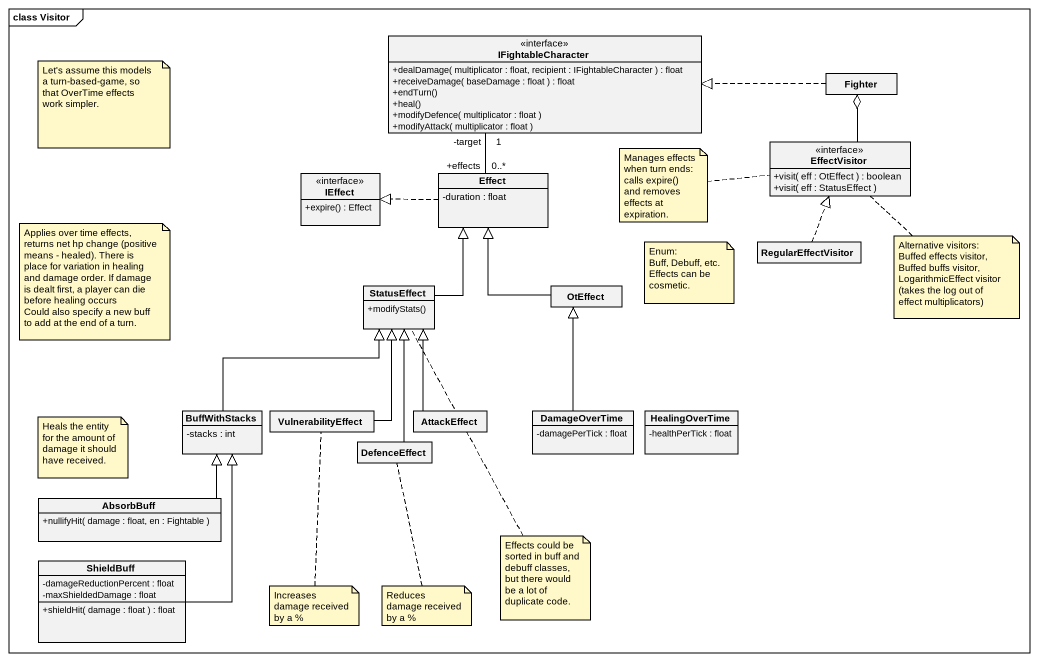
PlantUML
@startuml
mainframe class Visitor
hide circle
hide empty members
skinparam classAttributeIconSize 0
interface IFightableCharacter {
  +dealDamage( multiplicator : float, recipient : IFightableCharacter ) : float
  +receiveDamage( baseDamage : float ) : float
  +endTurn()
  +heal()
  +modifyDefence( multiplicator : float )
  +modifyAttack( multiplicator : float )
}
class Fighter
interface EffectVisitor {
  +visit( eff : OtEffect ) : boolean
  +visit( eff : StatusEffect )
}
interface IEffect {
  +expire() : Effect
}
class Effect {
  -duration : float
}
class RegularEffectVisitor
class StatusEffect {
  +modifyStats()
}
class OtEffect
class BuffWithStacks {
  -stacks : int
}
class VulnerabilityEffect
class AttackEffect
class DamageOverTime {
  -damagePerTick : float
}
class HealingOverTime {
  -healthPerTick : float
}
class DefenceEffect
class AbsorbBuff {
  +nullifyHit( damage : float, en : Fightable )
}
class ShieldBuff {
  -damageReductionPercent : float
  -maxShieldedDamage : float
  +shieldHit( damage : float ) : float
}
Fighter .left.|> IFightableCharacter
Fighter o-- EffectVisitor
Effect "0..*\n+effects" -up- "1\n-target" IFightableCharacter
Effect .left.|> IEffect
RegularEffectVisitor .up.|> EffectVisitor
StatusEffect -up-|> Effect
OtEffect -up-|> Effect
BuffWithStacks -up-|> StatusEffect
VulnerabilityEffect -up-|> StatusEffect
AttackEffect -up-|> StatusEffect
DamageOverTime -up-|> OtEffect
DefenceEffect -up-|> StatusEffect
AbsorbBuff -up-|> BuffWithStacks
ShieldBuff -up-|> BuffWithStacks
note as N1
  Let's assume this models a turn-based-game, so that OverTime effects work simpler.
end note
note left of EffectVisitor
  Manages effects when turn ends:
  calls expire() and removes effects at expiration.
end note
note as N3
  Applies over time effects, returns net hp change (positive means - healed). There is place for variation in healing and damage order. If damage is dealt first, a player can die before healing occurs
  Could also specify a new buff to add at the end of a turn.
end note
note as N4
  Enum:
  Buff, Debuff, etc. Effects can be cosmetic.
end note
note bottom of EffectVisitor
  Alternative visitors:
  Buffed effects visitor,
  Buffed buffs visitor,
  LogarithmicEffect visitor (takes the log out of effect multiplicators)
end note
note as N6
  Heals the entity for the amount of damage it should have received.
end note
note bottom of StatusEffect : Effects could be sorted in buff and debuff classes, but there would be a lot of duplicate code.
note bottom of VulnerabilityEffect : Increases damage received by a %
note bottom of DefenceEffect : Reduces damage received by a %
@enduml
